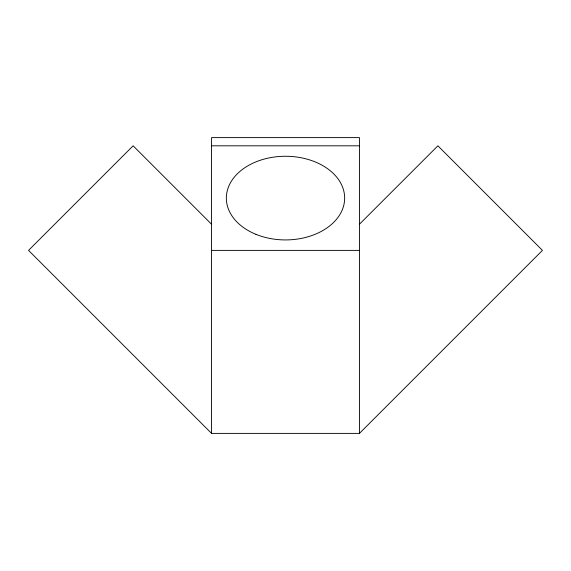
<?xml version="1.0" encoding="UTF-8"?>
<svg xmlns="http://www.w3.org/2000/svg" width="571" height="571" viewBox="0 0 571 571"><rect width="100%" height="100%" fill="white"/><g stroke="black" fill="none" stroke-linecap="round" stroke-linejoin="round"><path stroke-width="0.86" d="M359.445 224.239L437.878 145.812L542.45 250.383L359.445 433.389L211.555 433.389L28.55 250.383L133.122 145.812L211.555 224.239M211.555 145.812L359.445 145.812M211.555 250.383L359.445 250.383M359.445 433.389L359.445 137.611L211.555 137.611L211.555 433.389M255.922 234.324A59.156 41.833 0 0 0 344.656 198.101A59.156 41.833 0 0 0 255.922 161.871A59.156 41.833 0 0 0 255.922 234.324"/></g></svg>
